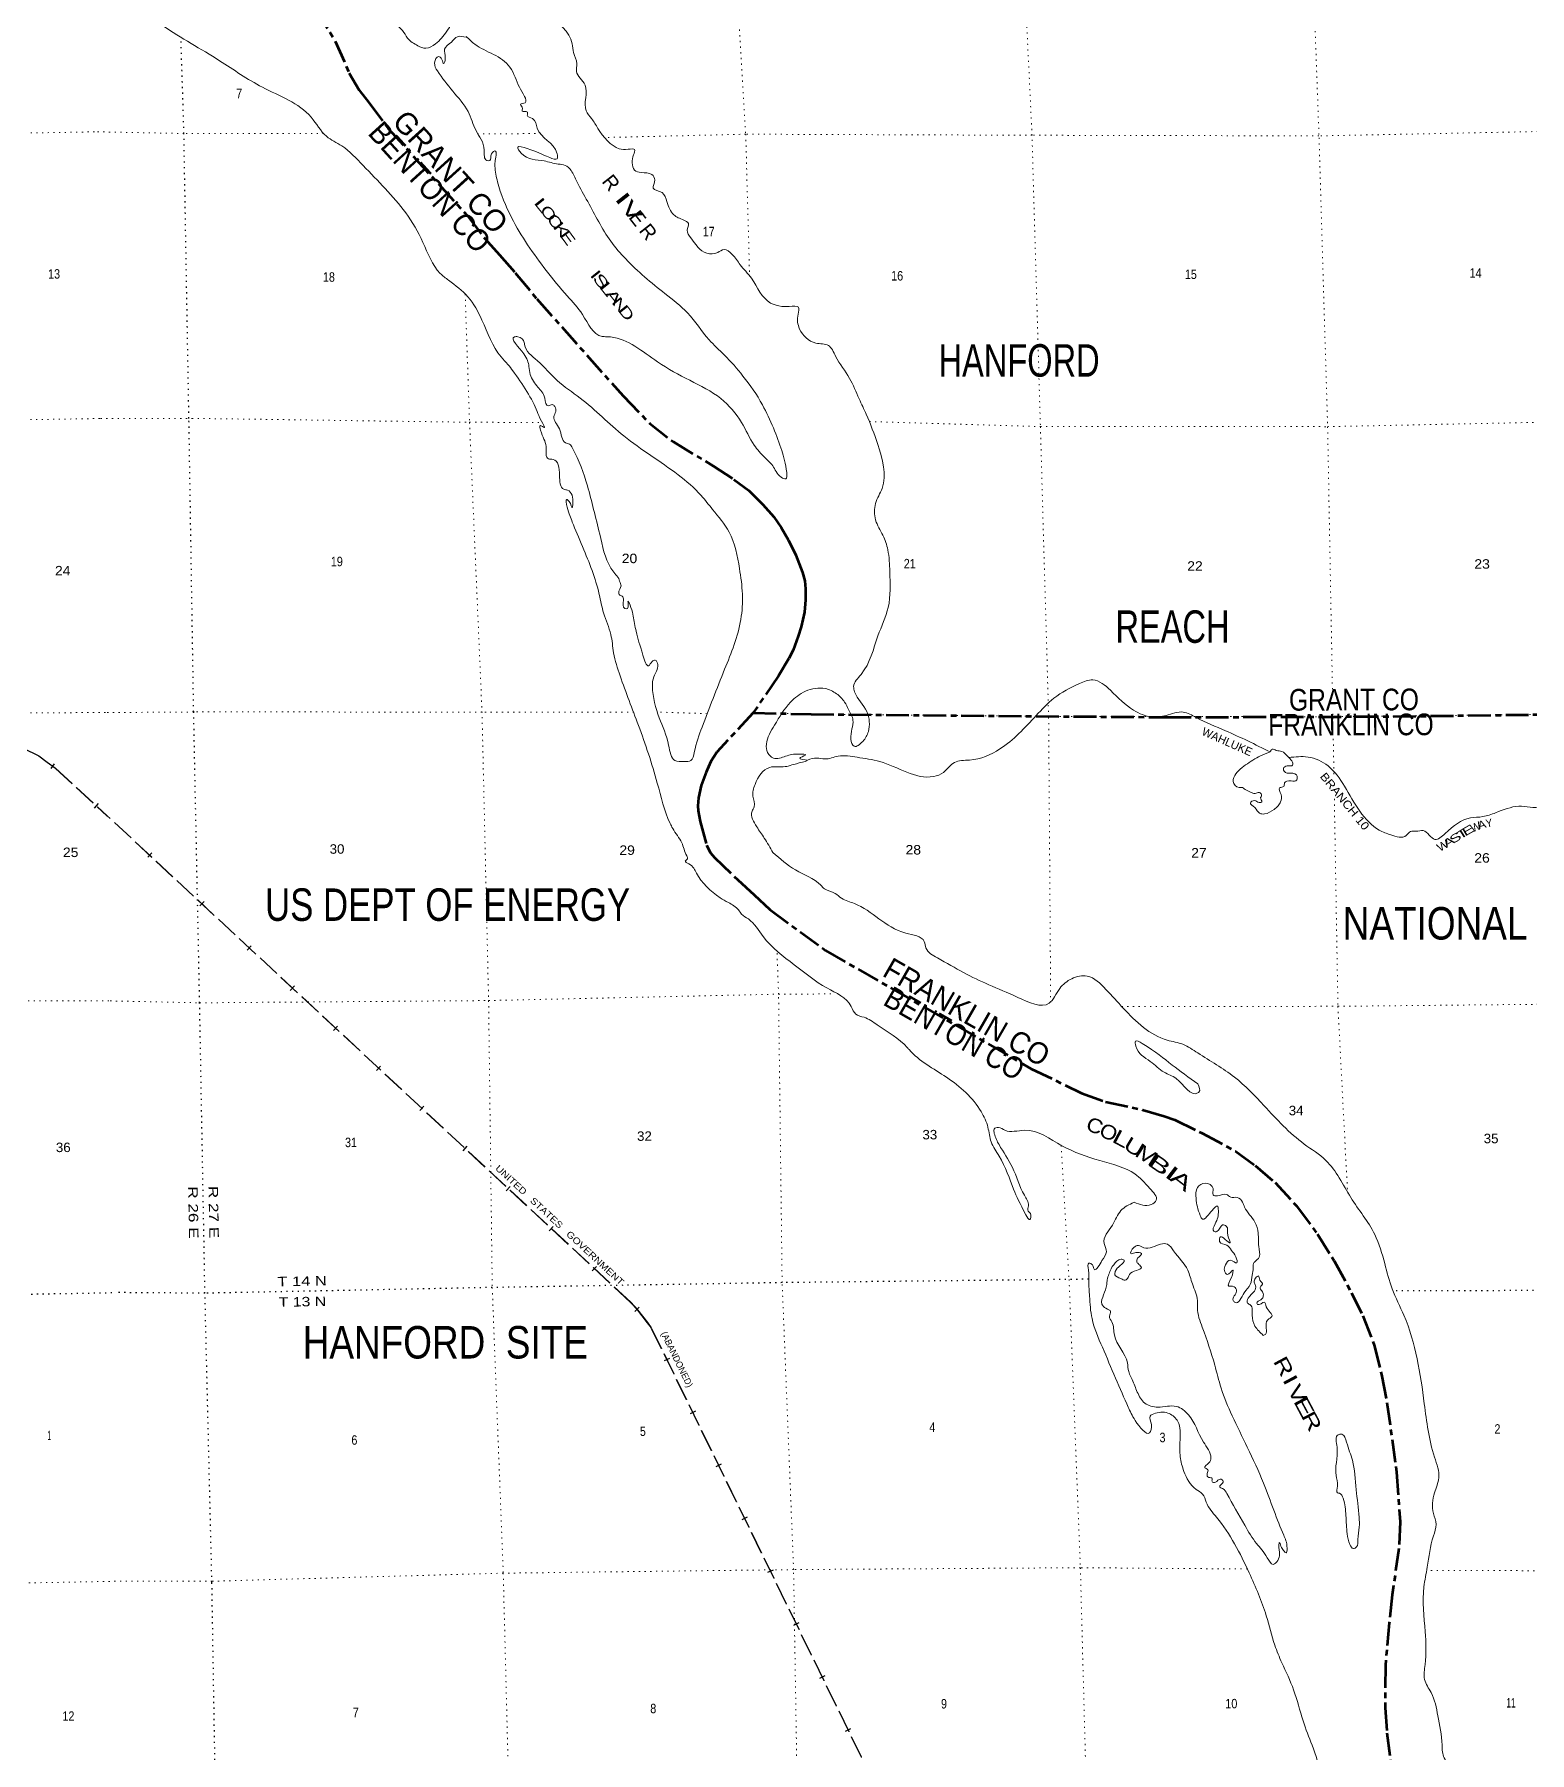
# Model space of a CAD drawing. Header units: feet. Extents: x 250644 to 505285, y -364975 to -177792.
# Drawn here: x 376579 to 404194, y -316711 to -284973 of the extents above; entities that cross this region are included whole.
import ezdxf
from ezdxf.enums import TextEntityAlignment as Align

# ---------------------------------------------------------------- set-up
doc = ezdxf.new("R2010")
doc.units = ezdxf.units.FT
doc.header["$LTSCALE"] = 70
for name, pattern in [('DOT_DASHED', [7.7, 5, -1.2, 0.3, -1.2]), ('DOTTED', [1.5, 0.3, -1.2]), ('LONG_DASH_SHORT_DASH', [9.9, 6, -1.2, 1.5, -1.2]), ('LONG_DASHED', [7.5, 6, -1.5])]:
    doc.linetypes.add(name, pattern=pattern)
for name, color, linetype, lineweight in [('11', 7, 'LONG_DASH_SHORT_DASH', 60), ('34', 7, 'Continuous', 25), ('39', 7, 'Continuous', 13), ('42', 7, 'Continuous', 40), ('44', 7, 'DOT_DASHED', 13), ('6', 7, 'DOTTED', 25), ('63', 7, 'Continuous', 25), ('7', 7, 'DOTTED', 13)]:
    doc.layers.add(name, color=color, linetype=linetype, lineweight=lineweight)
doc.layers.add('12', color=7, linetype='Continuous')
doc.layers.add('41', color=7, linetype='Continuous')

msp = doc.modelspace()

# ---------------------------------------------------------------- linework, layer by layer
at = {"layer": '11'}
for points in [[(381778.1, -284501.61), (382136.56, -285097.82), (382394.5, -285687.88), (382575.03, -286002.04), (382754.74, -286233.7), (383112.25, -286709.47), (384575.89, -288322.03), (384896.9, -288740.07), (385171.66, -289046.44), (385460.88, -289374.65), (385859.44, -289859.58), (387450.85, -291648.61), (387944.23, -292157.89), (388380.32, -292501.43), (389121.52, -292947.78), (389494.03, -293192.45), (389776.52, -293398.84), (390032.2, -293654.24), (390238.36, -293883.39), (390369.42, -294080.03), (390507.39, -294314.11), (390642, -294593.44), (390762.97, -294915.32), (390807.81, -295063.37), (390820.18, -295213.13), (390823.51, -295420.06), (390800.14, -295647.62), (390742.8, -295918.08), (390687.88, -296089.86), (390594.83, -296344.31), (390512.75, -296499.11), (390321.9, -296818.22), (389856.75, -297504.22)], [(389856.75, -297504.22), (389185.49, -298228.25), (389070.87, -298405.34), (388983.56, -298599.82), (388895.99, -298849.52), (388841.75, -299072.76), (388833.22, -299221.91), (388837.7, -299316.13), (388878.06, -299514.23), (388994.56, -299948.17), (389064.14, -300090.08), (389137.39, -300178.62), (389570.82, -300588.1), (389871.02, -300866.29), (390161.2, -301138.21), (391191.29, -301894.68), (394990.77, -304078.48), (395916.75, -304527.4), (396361.48, -304687.9), (397046.94, -304835.84), (397442.32, -304951.37), (397639.62, -305023.16), (398145.28, -305267.47), (398763.95, -305603.57), (399128.29, -305868.06), (399493.49, -306178.77), (399887.1, -306613.54), (400276.25, -307132.81), (400582.65, -307629.52), (400906.84, -308218.34), (401115.55, -308644.52), (401325.39, -309186.78), (401467.54, -309757.37), (401556.86, -310242.06), (401737.91, -311528.82), (401802.66, -312448.19), (401779.65, -312939.01), (401656.98, -313793.45), (401602.34, -314310.98), (401530.54, -315094.12), (401523.17, -315886.11), (401559.82, -316345.66), (401657.77, -317103.33)], [(389856.75, -297504.22), (390922.32, -297531.54), (397520.65, -297585.78), (397520.65, -297585.78), (401672.87, -297572.33), (409389.2, -297467.92)]]:
    msp.add_lwpolyline(points, dxfattribs=at)
at = {"layer": '34', "linetype": 'LONG_DASHED', "lineweight": 13}
for points in [[(376368.65, -298162.05), (376656.59, -298301.25), (376815.26, -298420.27), (376968.02, -298530.26), (377923.87, -299412.71)], [(392086, -317270.14), (387978.69, -308864.47), (387908.92, -308766.93), (387727.07, -308534.04), (387594.59, -308392.95), (377922.89, -299405.73)]]:
    msp.add_lwpolyline(points, dxfattribs=at)
at = {"layer": '39'}
for points in [[(377666.46, -283900.37), (376980.59, -283651.13), (376216, -283425.44), (375660.68, -283381.93), (375470.31, -283430.39), (375399.84, -283421.2), (375391.09, -283363.09), (375208.35, -283377.33), (374757.61, -283338.59), (373974.8, -283267.7), (373723.37, -283419.28), (373403.97, -283601.79), (373170.58, -283749.14), (372967, -283868.03), (372940.99, -283878.38), (373007.27, -283708.95), (373229.37, -283459.35), (373411.41, -283386.89), (373539.26, -283321.12), (373644.68, -283229.51), (373620.02, -283185.64), (373403.6, -283075.82), (372928.58, -282858.69), (372402.1, -282873.05), (371982.97, -283119), (371527.92, -283552.08), (371347.98, -283797.16), (371120.74, -284119.09), (371001.66, -284409.62), (370944.1, -284470.53), (370936.08, -284637.26), (370813.94, -284841.49), (370761.46, -284988.67), (370787.91, -285014.45), (370861.15, -284921.23), (370880.7, -285041.44), (370903.74, -285117.45), (370993.59, -285068.19), (371009.74, -285238.64), (371036.87, -285320.62), (370941.67, -285426.16), (371030.61, -285467.25), (370895.46, -285593.35), (370734.98, -285785.99), (370611.73, -286229.14), (370503.65, -286597.82), (370380.35, -286872.33), (370344.44, -287059.47), (370318.29, -287057.78), (370291.7, -287019.95), (370222.87, -287145.25), (370063.37, -287418.19), (369902.73, -287928.03), (369753.16, -288355.43), (369771.65, -288553.96), (369715.35, -288717.25), (369536, -289010.5), (369467.27, -288979.21), (369412.44, -289098.31), (369072.03, -289371.42), (368771.55, -289621.96), (368441.32, -289904.99), (368040.98, -290208.93), (367390.27, -290586.14), (366720.93, -291084.04), (366423.49, -291418.86), (366288.01, -291683.48), (366086.99, -291848.51), (365951.25, -292091.05), (365916, -292167.76), (365827.2, -292138.72), (365682.24, -292285), (365504.71, -292397.55), (365413.04, -292462.9), (365203.27, -292734.43), (364915.71, -293055.09), (364477.62, -293560.24), (363598.33, -294644.86), (363031.01, -295432.62), (362817.05, -295690.15), (362582.18, -296046.31), (362353.93, -296285.95), (361975.77, -296924.88), (361634.91, -297326.48), (361552.19, -297466), (361399.06, -297766.96), (361085.81, -298124.06), (360760.89, -298513.42), (360348.8, -299172.84), (360130.7, -299420.39), (360055.81, -299543.75)], [(384197.78, -283460.38), (384737.47, -283782.75), (385161.41, -284055.35), (386045.51, -284605.99), (386513.82, -285147.07), (386538.46, -285309.4), (386595.91, -285515.42), (386590.09, -285656.13), (386748.67, -285908.77), (386770.19, -286384.54), (386870.83, -286527.6), (386986.11, -286708.6), (387381.55, -287084.09), (387546.38, -287095.57), (387664.94, -287101.75), (387646.38, -287198.46), (387620.58, -287345.51), (387664.85, -287479.41), (387786.02, -287523.72), (387983.41, -287562.81), (388039.19, -287662.38), (388009.44, -287813.51), (388171.36, -287895.35), (388262.33, -288062.67), (388388.63, -288305.77), (388572.89, -288403.33), (388658.21, -288466.28), (388636.04, -288589.17), (388700.51, -288730.79), (388996.1, -289013.42), (389198.72, -289002.21), (389316.34, -288948.14), (389466.31, -289036.19), (389615.88, -289226.7), (389822.64, -289478.59), (390177.18, -289935.07), (390382.95, -289996.13), (390521.55, -289999.99), (390692.44, -290013.38), (390682.41, -290142.1), (390712.8, -290414.83), (391010.05, -290675.35), (391243.63, -290717.89), (391375.26, -290916.72), (391634.7, -291326.48), (391811.32, -291705.4), (391942.3, -291990.61), (392153.82, -292545.76), (392234.84, -293358.09), (392114.7, -293635.18), (392115.51, -293942.53), (392250.47, -294225.67), (392341.02, -294493.44), (392377.5, -294898.66), (392347.67, -295556.03), (392159.14, -296081.29), (391847.07, -296795.3), (391710.02, -297018.43), (391727.63, -297116.58), (391954.25, -297482.67), (391982.1, -297849.85), (391876.57, -298034.31), (391719.34, -298123.16), (391659.01, -297989.51), (391697.66, -297637.35), (391616.28, -297441.76), (391543.87, -297306.29), (391392.86, -297151.96), (391184.55, -297056.79), (390819.89, -297106.7), (390543.95, -297307.89), (390249.39, -297730.35), (390098.33, -298084.27), (390120.84, -298238.6), (390228.84, -298339.36), (390453.2, -298305.71), (390711.59, -298265.5), (390824.26, -298279.81), (390728.66, -298329.52), (390716.74, -298337.74), (390847.92, -298379.88), (390704.14, -298430.35), (390410.09, -298501.24), (390163.27, -298511.14), (389889.12, -298826.81), (389850.4, -299046.38), (389873.5, -299238.87), (389834.68, -299323.85), (389919.46, -299607.78), (390059.3, -299818.53), (390220.11, -300085.2)], [(377666.46, -283900.37), (378266.39, -284324.07), (378946.7, -284811.61), (380001.01, -285460.03), (380789.75, -285947.88), (381692.02, -286504.26), (381974.62, -286855.4), (382254.49, -287031.82), (382651.74, -287395.23), (383436.5, -288268.84), (383756.33, -288816.27), (384074.53, -289387.83), (384229.11, -289513.98), (384587.34, -289821.75), (384845.05, -290249.62), (385199.1, -290931.1), (385323.77, -291069.77), (385413.92, -291184.87), (385865.5, -291939.16), (385942.55, -292114.73), (385996.64, -292234.42), (385925.81, -292199.37), (385927.17, -292285.73), (386028.29, -292587.48), (386074.01, -292813.77), (386158.51, -292824.5), (386277.47, -293111.91), (386359.93, -293375.79), (386424.45, -293392.86), (386524.78, -293644.4), (386513.81, -293712.88), (386457.84, -293601.26), (386411.07, -293563.82), (386421.31, -293704.28), (386513.99, -293980.05), (386703.85, -294435.1), (387010.85, -295316.2), (387092.55, -295660.45), (387225.27, -296056.12), (387276.8, -296396.82), (387395.9, -296820.84), (387735.55, -297735.58), (388083.62, -298802.86), (388320.21, -299548.46), (388367.84, -299640.12), (388534.63, -299904.69), (388628.82, -300148.29), (388641.65, -300198.31), (388600.12, -300239.14), (388667.25, -300294.34), (388808.48, -300464.89), (389243.31, -300920.12), (389397.3, -301008.1), (389584.19, -301145.8), (389639.59, -301221.27), (389765.5, -301311.7), (390039.7, -301638.87), (390614.09, -302158.2), (391217.17, -302586.69), (391666.3, -302929.19), (391750.85, -303070.5), (391902.35, -303128.39), (392145.51, -303269.22), (392700.26, -303688.42), (392732.98, -303726.08), (393423.68, -304235.55), (394066.14, -304870.33), (394189.15, -305159.69), (394249.62, -305429.94), (394396.31, -305692.81), (394664.92, -306303.32), (394889.16, -306773.9), (394964.89, -306865.12), (394973.19, -306754.5), (394930.28, -306706.96), (394936.76, -306608.43), (394863.44, -306414.72), (394642.52, -305899.89), (394394.97, -305479.9), (394307.38, -305272.35), (394306.12, -305192.01), (394381.99, -305164.71), (394503.26, -305215.04), (394862.65, -305213.43), (395555.87, -305499.88), (396256.93, -305774.16), (396901.33, -306021.2), (397180.61, -306288.02), (397298.5, -306507.15), (397205.38, -306586.95), (396889.46, -306543.69)], [(383663.14, -285183.69), (383470.13, -285040.07), (383379.63, -284902.88), (383326.62, -284851.48), (383228.81, -284760.6), (383068.46, -284650.61), (383062.74, -284542.23), (383263, -284380.39), (383529.12, -284193.41), (383637.81, -284209.79), (383625.11, -284296.37), (383660.25, -284360.1), (383844.76, -284473.73), (384118.28, -284630.15), (384265.12, -284774.5), (384199.04, -284914.15), (383987.87, -285148.47), (383808.44, -285229.63), (383663.14, -285183.69)], [(384556, -285013.01), (384714.85, -285155.16), (385057.13, -285342.65), (385362, -285576.93), (385536.46, -285945.84), (385633.55, -286119.09), (385643.41, -286235.45), (385559.54, -286264.89), (385594.93, -286344.69), (385587.59, -286389), (385684.3, -286409.58), (385683.2, -286467.86), (385778.53, -286528.64), (385865.68, -286708.07), (386232.52, -287180.43), (386231.9, -287268.83), (386099.06, -287248.82), (385682.79, -287080.57), (385507.73, -287057.19), (385569.66, -287164.7), (385993.61, -287310.73), (386255.56, -287368.91), (386382.44, -287393.03), (386490.31, -287485.76), (386599.99, -287692.96), (386798.53, -288061.49), (387223.67, -288794.1), (387499.88, -289121.23), (388224.74, -289760.75), (388641.98, -290117.82), (389039.27, -290611.8), (389322.85, -290896.64), (389666.24, -291282.99), (390026.03, -291817.74), (390382.58, -292657.88), (390473.36, -293068.28), (390459.09, -293183.01), (390372.27, -293152.23), (390214.32, -292939.75), (390067.33, -292785.36), (389875.06, -292561.37), (389639.56, -292141.19), (389259.18, -291701.18), (388681.6, -291362.7), (388087.94, -291022.45), (387221.31, -290561.94), (387144.94, -290557.11), (387066.55, -290552.31), (386702.8, -290148.2), (386420.28, -289803.08), (386033.43, -289335.05), (385391.6, -288356.74), (385132.24, -287695.87), (385085.57, -287409.33), (385089.89, -287300.79), (385109.92, -287169.89), (385097.25, -287129.92), (385023.7, -287177.27), (384989.52, -287302.36), (384937.29, -287301.17), (384888.09, -287109.09), (384735.88, -286749.87), (384587.8, -286398.63), (384306.82, -286023.36), (384023.8, -285646.11), (383971.25, -285496.27), (384043.73, -285380.63), (384104.8, -285433.91), (384138.15, -285511.73), (384168.69, -285410.81), (384156.1, -285248.29), (384280.49, -285113.76), (384393.4, -285015.56), (384552.2, -285027.14)], [(387373.7, -295023.25), (387228.14, -294832.68), (387019.47, -294203.15), (386907.89, -293746.88), (386792.62, -293310.75), (386518.64, -292613.95), (386459.25, -292540.55), (386388.58, -292515.55), (386278.12, -292258.13), (386172.18, -292032.79), (386206.86, -291939.84), (386191.36, -291847.67), (386142.58, -291810.27), (386066.68, -291835.57), (386004.15, -291689.9), (385878.48, -291486.96), (385738.29, -291254.12), (385713.9, -291107.86), (385615.86, -290874.35), (385446.27, -290559.61), (385508.47, -290556.63), (385626.6, -290663.25), (385631.22, -290701.35), (385868.84, -291000.97), (386236.01, -291366.86), (386658.76, -291691.7), (387466.88, -292390.18), (388468.06, -293107.73), (388893.73, -293490.78), (389102.55, -293746.65), (389410.32, -294165.7), (389601.62, -294839.69), (389655.24, -295312.95), (389626.42, -295779.45), (389327.64, -296700.18), (388910.69, -297767.39), (388765.44, -298235.72), (388701.56, -298387.39), (388581.33, -298403.33), (388410.42, -298387.93), (388293.52, -298104.5), (388120.9, -297596.95), (387993.32, -297016.38), (388018.62, -296837.2), (388091.4, -296613.07), (388041.93, -296531.48), (387990.11, -296556.4), (387923.06, -296633.79), (387817.56, -296436.56), (387692.21, -295998.59), (387637.58, -295716.19), (387596.91, -295556.12), (387540.91, -295442.49), (387530.95, -295575.23), (387482.8, -295578), (387458.29, -295423.7), (387437.05, -295349.7), (387402.77, -295340.19), (387371.87, -295290.46), (387413.98, -295159.22), (387388.57, -295075.25), (387373.7, -295023.25)], [(390854.54, -298377.28), (391029.99, -298338.86), (391176.85, -298356.65), (391427.02, -298304.52), (391772.71, -298325.22), (392193.59, -298403), (393187.86, -298680.71), (393369.4, -298605.55), (393571.32, -298421.59), (393849.72, -298377.05), (394410.72, -298171.39), (395079.74, -297556.25), (395410, -297233.67), (395879.62, -296963.15), (396129.54, -296894.95), (396451.84, -297088.78), (396879.27, -297455.74), (397218.57, -297581), (397481.13, -297550.77), (397797.04, -297489.77), (398035.94, -297590.29), (398575.9, -297834.95), (399401.27, -298225.8)], [(399401.27, -298225.8), (399225.72, -298298.86), (398947.27, -298467.95), (398732.02, -298698.33), (398719.14, -298772.86), (398827.27, -298881.65), (398871.43, -298880.96), (398942.32, -298920.02), (399037.43, -298966.75), (399124.19, -298993.51), (399202.19, -298974.21), (399243.32, -299035.84), (399225.79, -299070.27), (399247.09, -299148.28), (399201.08, -299159.04), (399112.22, -299126.28), (399036.56, -299167.65), (399116.18, -299250.77), (399208.25, -299359.82), (399298.8, -299372.46), (399474.16, -299287.35), (399549.44, -299221.89), (399594.47, -299148.86), (399604.37, -299012.11), (399580.3, -298885.92), (399652.26, -298864.71), (399667.28, -298798.18), (399787.19, -298762.15), (399895.33, -298744.39), (399887.86, -298652.1), (399736.77, -298620.31), (399670.14, -298597.25), (399647.02, -298531.32), (399714.55, -298484.06), (399816.77, -298472.41), (399801.46, -298392.3), (399736.05, -298318.99), (399615.97, -298216.41), (399515.29, -298197.9), (399438.66, -298177), (399401.27, -298225.8)], [(399748.22, -298331.26), (400101.53, -298321.3), (400473.58, -298486.23), (400774.63, -298861.19), (401417.83, -299670.73), (401632.07, -299759.78), (401915.34, -299769.41), (401996.48, -299693.81), (402096.85, -299692.23), (402227.18, -299680.15), (402444.59, -299843.48), (402633.62, -299734.05), (403100.96, -299445.49), (403329.49, -299421.82), (403565.29, -299349.82), (403995.13, -299230.59), (404411.14, -299254.21), (404880.31, -299210.7), (405177.33, -299328.59), (405294.75, -299262.46), (405507.01, -299224.99), (405580.34, -299163.57), (405730.88, -299032.65), (405894.98, -298869.37), (405937.56, -298768.26), (406146.23, -298630.39), (406470.94, -298721.73), (406548.7, -298814.93), (406636.54, -298909.98), (406877.43, -298906.21), (407130.81, -298930.36), (407354.52, -298983.11), (407540.59, -299068.58), (407620.1, -299017.12), (407711.51, -298828.86), (407790.8, -298763.33), (407937.04, -298869.52), (408123.77, -298997.17), (408184.97, -299058.49), (408238.21, -299123.95), (408369.73, -299188.18), (408486.15, -299057.79), (408682.22, -299012.53), (408859.65, -298931.4), (409071.19, -298976.3), (409246.09, -298989.63), (409342.85, -299014.23), (409417, -299005.04)], [(390220.11, -300085.2), (390634.77, -300406.15), (391103.06, -300690.1), (391174.39, -300757.28), (391366.42, -300838.65), (391486.31, -300929.17), (391722.79, -301027.92), (392673.04, -301571.5), (393012.85, -301728.9), (393044.82, -301846.92), (393256.52, -302030.43), (393738.68, -302302.11), (394739.8, -302760.52), (395319.77, -302867.95), (395516.32, -302597.69), (395738.34, -302415.42), (396022.71, -302366.77), (396369.92, -302612.44), (396690.67, -302962.98), (397501.06, -303550.94), (397789.39, -303626.78), (398064.99, -303787.19), (398742.63, -304232.59), (399291.08, -304762.37), (400031.07, -305469.95), (400431.36, -305771.04), (400891.9, -306456.88), (401332.31, -307139.02), (401519.49, -307678.49), (401655.31, -308144.42), (401871.81, -308633.2), (402248.85, -310266.53), (402437.07, -311255.96), (402517.34, -311636.39), (402435.31, -311910.88), (402419.18, -312290.81), (402468.57, -312494.94), (402417.71, -312708.68), (402304.25, -313282.98), (402241.74, -313649.57), (402264.74, -314474.86), (402264.29, -315085.56), (402254.49, -315356.91), (402374.8, -315602.12), (402499.96, -316028.04), (402576.76, -316571.24), (402616.65, -316809.67), (402678.48, -316911.16), (402684.31, -317085.23)], [(398065.94, -304359.7), (397592.6, -304009.54), (397038.17, -303610.42), (396917.06, -303570.13), (396918.45, -303658.5), (397187.97, -303943.56), (397442.08, -304142.47), (397668.84, -304261.46), (398066.52, -304524.42), (398086.38, -304510.04), (398065.94, -304359.7)], [(399115.51, -307648.67), (399198.41, -307556.15), (399191.34, -307361.4), (399181.44, -307114.46), (399122.07, -306914.5), (398928.9, -306632.27), (398893.38, -306544.44), (398795.61, -306455.57), (398673.06, -306451.46), (398591.91, -306398.49), (398427.71, -306427.18), (398351.11, -306408.29), (398347.28, -306291.84), (398201.16, -306193.69), (398059.84, -306272.24), (398032.88, -306473.54), (398112.17, -306791.71), (398153.32, -306855.35), (398260.56, -306779.34), (398355.15, -306665.37), (398426.63, -306614.02), (398445.99, -306696.08), (398385.66, -306946.13), (398361.68, -307081.1), (398417.98, -307086.24), (398524.49, -306964.04), (398591.08, -306985.1), (398619.89, -307157.41), (398662.22, -307295.36), (398572.88, -307232.47), (398485.77, -307183.62), (398469.09, -307272.27), (398600.62, -307336.5), (398686.47, -307433.59), (398770.7, -307554.81), (398784.48, -307665.08), (398667.23, -307614.69), (398576.25, -307702.49), (398557.81, -307807.24), (398613.12, -307876.69), (398710.28, -307798.83), (398686.3, -307933.8), (398636.6, -308093.28), (398735.15, -308103.79), (398780.61, -308185.44), (398719.05, -308357.16), (398755.81, -308396.76), (398921.66, -308217.38), (399035.7, -308062.92), (399071.13, -307889.6), (399089.15, -307758.74), (399107.58, -307653.99), (399115.51, -307648.67)], [(396889.46, -306543.69), (396646.92, -306698.15), (396488.48, -306965.8), (396335.22, -307307.7), (396377.74, -307457.7), (396295.95, -307619.69), (396221.59, -307743.4), (396160.08, -307790.57), (396120.52, -307700.79), (396055.78, -307669.66), (396045.69, -307794.37), (396053.14, -308013.22), (396065.31, -308276.19), (396112.01, -308693.3), (396303.05, -309222.66), (396780.22, -310328.09), (396910.6, -310575.15), (397175.23, -310804.03), (397208.93, -310648.82), (397184.42, -310494.52), (397281.97, -310440.76), (397539.11, -310448.79), (397695.98, -310592.98), (397737.57, -310939.86), (397742.37, -311245.13), (397808.85, -311515.29), (398034.94, -311847.23), (398154.8, -311935.75), (398221.4, -312085.37), (398412.47, -312361.61), (399014.95, -313390.76), (399330.56, -314181.32), (399487.69, -314725.27), (399619.33, -315052.67), (399835.99, -315551.49), (400009.62, -316123.3), (400175.33, -316574.71), (400366.68, -317124.15)], [(396391.93, -307977.78), (396464.99, -307771.73), (396573.26, -307633.43), (396648.97, -307596.08), (396703.49, -307615.32), (396630.76, -307714.89), (396542.06, -307820.74), (396533, -307883.16), (396644.55, -307953.73), (396725.38, -307986.61), (396780.77, -307933.52), (396804.04, -307880.92), (396933.32, -307802.56), (397024.88, -307750.9), (396979.8, -307693.35), (396940.96, -307649.77), (396953.91, -307579.25), (397028.81, -307489.69), (396980.38, -307474.38), (396902.15, -307479.62), (396828.06, -307492.83), (396884.55, -307381.46), (396970.3, -307343.96), (397067.35, -307386.63), (397225.78, -307374.11), (397508.04, -307319.46), (397618.39, -307442.28), (397879.01, -307799.8), (397965.29, -308051.56), (398060.48, -308359.44), (398058.58, -308494.06), (398148.57, -308854.25), (398378.39, -309551.74), (398495.48, -309975.79), (398700.29, -310486.85), (398980.53, -311071.06), (399280.1, -311735.32), (399652.53, -312691.73), (399714.6, -312935.84), (399695.85, -313020.5), (399650.99, -312977.01), (399601.55, -312897.43), (399570.37, -312829.62), (399562.97, -312869.91), (399573.74, -313044.51), (399541.44, -313161.53), (399460.24, -313233.12), (399349.89, -313110.3), (399148.96, -312846.26), (398932.85, -312510.15), (398604.4, -311924.69), (398524.66, -311833.53), (398469.89, -311798.23), (398485.51, -311769.86), (398532.55, -311696.8), (398481.73, -311657.42), (398390.27, -311715.1), (398329.86, -311704), (398333.03, -311649.71), (398332.96, -311645.69), (398268.44, -311628.62), (398239.2, -311556.76), (398252.12, -311484.24), (398193.3, -311446.99), (398272.24, -311359.37), (398308.93, -311266.39), (398169.8, -310973.27), (397892.86, -310471.37), (397669.55, -310316.17), (397328.41, -310329.55), (397088.3, -310254.97), (396948.54, -310050.24), (396852.57, -309820.73), (396806.83, -309721), (396790.02, -309673.05), (396765.38, -309510.72), (396524.41, -308998.21), (396478.44, -308755.86), (396434.58, -308648.07), (396455.37, -308565.38), (396368.04, -308502.46), (396294.54, -308425.27), (396325.99, -308254.02), (396383.28, -308066.3), (396391.93, -307977.78)], [(399273.34, -309003.36), (399122.05, -308830.96), (399068.74, -308632.92), (399069.05, -308524.44), (399039.65, -308442.53), (398984.88, -308407.23), (398997.48, -308314.63), (399109.95, -308188.31), (399132.4, -308083.5), (399107.33, -308021.62), (399132.26, -307946.9), (399183.83, -307905.92), (399213.16, -307983.8), (399260.53, -308059.4), (399230.95, -308094.01), (399223.81, -308150.37), (399268.98, -308213.95), (399270.24, -308294.28), (399230.88, -308345.12), (399155.58, -308408.58), (399170.01, -308432.46), (399293.81, -308388.33), (399331.33, -308476.13), (399432.53, -308655.35), (399359.17, -308714.75), (399329.51, -308871.91), (399315.22, -308984.63), (399273.34, -309003.36)], [(400988.72, -311855.2), (400919.92, -311309.86), (400814.32, -310978.05), (400725.66, -310830.78), (400659.51, -310837.84), (400637.04, -311069.21), (400619.14, -311591.8), (400646.29, -311786.23), (400648.25, -311910.75), (400682.53, -311920.26), (400750.23, -312011.61), (400801.45, -312332.22), (400824.78, -312667.34), (400876.11, -312867.42), (400939.48, -312938.75), (400997.28, -312911.73), (401023.21, -312772.71), (401047.72, -312543.31), (401044.91, -312364.57), (400988.72, -311855.2)]]:
    msp.add_spline(points, degree=3, dxfattribs=at)
at = {"layer": '6'}
for points in [[(379923.46, -317474.04), (379858.13, -313570.32), (379730.01, -308224.72), (379631.72, -302860.58), (379521.26, -297488.6), (379434.1, -292066.02), (379341.43, -286804.25), (379286.42, -285024.31)], [(396051.34, -307966.68), (390389.04, -308029.62), (385035.31, -308119.52), (379730.01, -308224.72), (378069.14, -308212.58)], [(409578.78, -308068.19), (406157.52, -308172.33), (401668.5, -308181.99)], [(351192.77, -308650.95), (353028.63, -308644.21), (358323.93, -308530.34), (363732.29, -308457.28), (369090.16, -308364.74), (374421.97, -308278.54), (378069.14, -308212.58)]]:
    msp.add_lwpolyline(points, dxfattribs=at)
at = {"layer": '63'}
for p, q in [((376888.53, -298535.25), (376953.16, -298445.49)), ((377687.81, -299263.5), (377762.84, -299182.23)), ((378750.09, -300088.38), (378674.8, -300169.41)), ((379712.82, -300990.19), (379637.53, -301071.21)), ((380583.43, -301809.04), (380508.13, -301890.07)), ((381380.33, -302549.54), (381305.03, -302630.57)), ((382177.23, -303290.04), (382101.93, -303371.07)), ((382974.13, -304030.55), (382898.83, -304111.58)), ((383771.03, -304771.05), (383695.74, -304852.08)), ((384567.93, -305511.55), (384492.64, -305592.58)), ((385364.83, -306252.06), (385289.54, -306333.08)), ((386161.73, -306992.56), (386086.44, -307073.59)), ((386958.63, -307733.06), (386883.34, -307814.09)), ((387749.67, -308484.34), (387669.04, -308560.05)), ((388310.17, -309427.81), (388210.79, -309476.37)), ((388787.76, -310405.21), (388688.38, -310453.77)), ((389265.35, -311382.6), (389165.97, -311431.17)), ((389742.94, -312360), (389643.56, -312408.56)), ((390220.53, -313337.4), (390121.15, -313385.96)), ((390698.12, -314314.79), (390598.74, -314363.35)), ((391175.71, -315292.19), (391076.33, -315340.75)), ((391653.3, -316269.58), (391553.92, -316318.15))]:
    msp.add_line(p, q, dxfattribs=at)
at = {"layer": '63', "linetype": 'LONG_DASHED'}
for points in [[(376370.36, -298158.33), (376658.73, -298297.73), (376817.69, -298416.97), (376970.62, -298527.08), (377926.65, -299409.7)], [(392086, -317267.54), (387975.16, -308866.58), (387905.64, -308769.39), (387723.95, -308536.71), (387591.7, -308395.86), (377926.09, -299409.31)]]:
    msp.add_lwpolyline(points, dxfattribs=at)
at = {"layer": '7'}
for p, q in [((384761.22, -286809.69), (385932.7, -286805.29)), ((389003.61, -297519.89), (388088.08, -297489.67)), ((391656.97, -297536.16), (390386.43, -297517.04)), ((400568.27, -297985.88), (400579.81, -298652.82))]:
    msp.add_line(p, q, dxfattribs=at)
for points in [[(389218.76, -271555), (389184.01, -276173.83), (389406.67, -281529.99), (389716.58, -286816.49), (389788.17, -289436.6)], [(394588.3, -271462.96), (394527.74, -276086.1), (394746.88, -281474.46), (395003.41, -286814.03), (395158.54, -292217.45), (395311.19, -297590.79), (395348.97, -302850.19)], [(399889.19, -271370.87), (399913.52, -275991.69), (400107.68, -281450.75), (400305.43, -286883.64), (400463.51, -292218.72), (400552.74, -297114.26)], [(370368.19, -286922.34), (373992.17, -286840.95), (377715.19, -286771.83)], [(381920.66, -286800.6), (379342.91, -286804.19), (377715.19, -286771.83)], [(409195.89, -286658.08), (405606.15, -286742.35), (400302.86, -286847.52), (395005.77, -286836.09), (389716.58, -286816.49), (387100.99, -286878.17)], [(384535.05, -289770.09), (384615.67, -292137.53), (384846.14, -297479.51), (384968.14, -302819.17), (385035.31, -308119.52), (385238.64, -313395.63), (385339.45, -317383.59)], [(365725.17, -292248.35), (368776.94, -292211.65), (374090.67, -292125.67), (377802.63, -292068.67)], [(377802.63, -292068.67), (379490.31, -292065.14), (384615.67, -292137.53), (385963.04, -292140.53)], [(392000.1, -292124.9), (395158.54, -292217.45), (400463.51, -292218.72), (405734.62, -292110.04), (409292.6, -292066.19)], [(377892.3, -297500), (374188.36, -297508.78), (368824.8, -297629.49), (363533.65, -297753.34), (361373.1, -297800.09)], [(387650.37, -297494.48), (384846.3, -297489.55), (379521.26, -297488.6), (377892.3, -297500)], [(409389.2, -297467.92), (405889.88, -297517.2), (400575.52, -297576.92), (395310.98, -297569.18), (391975.61, -297537.32)], [(400560.18, -297522.46), (400561.62, -297601.27), (400562.02, -297624.36)], [(400587.43, -299093.56), (400653.72, -302925.01), (400832.55, -306385.49)], [(390665.03, -317293.41), (390600.78, -313329.71), (390389.04, -308029.62), (390323.44, -302701.13), (390292.66, -301884.73)], [(377980.2, -302825.04), (379631.72, -302860.58), (384968.14, -302819.17), (390323.44, -302701.13), (391365.17, -302695.97)], [(396658.32, -302931.53), (400653.72, -302925.01), (405927.72, -302872.52), (409483.85, -302760.05)], [(356888.19, -303244.46), (358164.82, -303220.25), (363513.94, -303069.6), (368900.09, -302988.77), (374259.09, -302823.95), (377980.2, -302825.04)], [(395539.59, -305493.41), (395689.04, -307970.71), (395897.14, -313294.96), (396000.22, -317201.82)], [(346646.17, -314016.19), (347845.79, -314032.6), (353189.88, -313964.32), (358538.31, -313922.08), (363918.75, -313867.42), (369167.68, -313742.07), (374484.91, -313613.88), (378157.14, -313543.26)], [(398978.28, -313318.81), (395897.14, -313294.96), (390600.78, -313329.71), (385238.64, -313395.63), (379861.73, -313544.15), (378157.14, -313543.26)], [(409672.59, -313314.09), (406383.46, -313353.67), (402291.56, -313346.35)]]:
    msp.add_lwpolyline(points, dxfattribs=at)

# ---------------------------------------------------------------- texts
at = {"layer": '12'}
for s, rotation, width, p in [('BENTON CO', 312.228, 0.95, (382720.57, -286808.96)), ('GRANT CO', 0.186, 0.85, (399750.03, -297464.14)), ('FRANKLIN CO', 0.186, 0.85, (399366.02, -297926.88)), ('FRANKLIN CO', 330.111, 0.95, (392218.79, -302354.38)), ('BENTON CO', 330.111, 0.9, (392231.28, -302886.09))]:
    msp.add_text(s, height=400, rotation=rotation, dxfattribs=dict(at, width=width)).set_placement(p)
msp.add_text('GRANT CO', height=400, rotation=312.228, dxfattribs=at).set_placement((383167.99, -286601.11))
at = {"layer": '41'}
for s, height, rotation, p in [('R', 266.2, 308.146, (387125.24, -287795.04)), ('E', 266.2, 308.146, (387615.84, -288450.05)), ('R', 266.2, 308.146, (387812.1, -288703.17)), ('W', 150, 22.928, (403226.21, -299679.61))]:
    msp.add_text(s, height=height, rotation=rotation, dxfattribs=at).set_placement(p, align=Align.CENTER)
for s, height, rotation, width, p in [('I', 266.2, 308.146, 2.05, (387342.86, -288086.26)), ('V', 266.2, 308.146, 1.65, (387516.89, -288319.74)), ('E', 150, 29.825, 1.6, (403093.33, -299737.62)), ('A', 150, 17.368, 1.15, (403331.68, -299641.99)), ('Y', 150, 10.969, 0.9, (403459.07, -299614.5)), ('W', 150, 29.38, 1.15, (402628.05, -300021.58)), ('A', 150, 32.423, 1.5, (402739.96, -299951.82)), ('S', 150, 32.423, 1.6, (402861.71, -299877.2)), ('T', 150, 32.423, 1.75, (402991.75, -299798.79)), ('C', 266.2, 338.821, 1.15, (396115.67, -305255.51)), ('O', 266.2, 334.712, 1.15, (396363.81, -305370.71)), ('L', 266.2, 332.005, 1.5, (396591.48, -305487.45)), ('U', 266.2, 329.212, 1.4, (396823.35, -305637.6)), ('M', 266.2, 327.212, 1.35, (397050.96, -305785.42)), ('B', 266.2, 325.212, 1.7, (397285.88, -305958.72)), ('I', 266.2, 322.486, 2, (397507.43, -306111.9)), ('A', 266.2, 322.486, 1.65, (397683.59, -306244.16)), ('R', 266.2, 298.146, 1.4, (399535.15, -309638.84)), ('I', 266.2, 298.146, 1.65, (399658.48, -309887.86)), ('V', 266.2, 298.146, 1.4, (399789.32, -310148.04)), ('E', 266.2, 298.146, 1.6, (399912.17, -310383.3)), ('R', 266.2, 298.146, 1.4, (400053.88, -310652.43))]:
    msp.add_text(s, height=height, rotation=rotation, dxfattribs=dict(at, width=width)).set_placement(p, align=Align.CENTER)
msp.add_text('WAHLUKE', height=150, rotation=335.942, dxfattribs=at).set_placement((398124.79, -297904.03))
at = {"layer": '41', "width": 1.15}
msp.add_text('BRANCH 10', height=150, rotation=309.19, dxfattribs=at).set_placement((400312.92, -298684.64))
at = {"layer": '42'}
for s, rotation, width, p in [('L', 308.887, 1.85, (385878.04, -288191.79)), ('O', 308.887, 1.4, (385996.19, -288338.27)), ('C', 308.387, 1.45, (386114.7, -288488.79)), ('K', 308.387, 1.55, (386233.24, -288641.88)), ('E', 306.417, 1.5, (386350.67, -288788.55)), ('I', 308.654, 1.65, (386866.45, -289469.26)), ('S', 308.654, 1.6, (386965.82, -289593.47)), ('L', 308.654, 1.8, (387080.9, -289737.35)), ('A', 308.654, 1.65, (387198.43, -289884.33)), ('N', 308.654, 1.45, (387318.45, -290034.37)), ('D', 308.654, 1.45, (387436.48, -290181.95))]:
    msp.add_text(s, height=200, rotation=rotation, dxfattribs=dict(at, width=width)).set_placement(p, align=Align.CENTER)
at = {"layer": '44'}
for s, width, p in [('HANFORD', 0.75, (394765.24, -291295.2)), ('REACH', 0.75, (397598.4, -296211.42)), ('US DEPT OF ENERGY', 0.8, (384210.28, -301346.98)), ('NATIONAL', 0.85, (402447.68, -301691.88)), ('HANFORD  SITE', 0.85, (384168.54, -309430.61))]:
    msp.add_text(s, height=600, dxfattribs=dict(at, width=width)).set_placement(p, align=Align.CENTER)
at = {"layer": '6'}
for s, rotation, width, p in [('R 27 E', 271.05, 1.35, (379794.44, -306244.84)), ('R 26 E', 271.05, 1.35, (379418.81, -306251.55)), ('T 14 N', 1.136, 1.3, (381068.55, -308098.16)), ('T 13 N', 1.136, 1.25, (381092.71, -308477.32))]:
    msp.add_text(s, height=175, rotation=rotation, dxfattribs=dict(at, width=width)).set_placement(p)
at = {"layer": '63', "width": 1.2}
msp.add_text('UNITED   STATES   GOVERNMENT', height=120, rotation=317.085, dxfattribs=at).set_placement((385081.29, -305931.3))
at = {"layer": '63'}
msp.add_text('(ABANDONED)', height=120, rotation=296.074, dxfattribs=at).set_placement((388146.53, -308969.37))
at = {"layer": '7'}
for s, width, p in [('7', 0.85, (380306.85, -286151.73)), ('17', 0.85, (388922.56, -288702.3)), ('13', 0.85, (376832.5, -289484.88)), ('18', 0.85, (381908.39, -289542.01)), ('16', 0.85, (392402.78, -289519.35)), ('15', 0.85, (397826.45, -289491.81)), ('14', 0.85, (403084.83, -289467.7)), ('24', 1.1, (376959.52, -294966)), ('19', 0.85, (382054.38, -294796.83)), ('20', 1.1, (387427.47, -294739.15)), ('21', 0.85, (392635.55, -294836.36)), ('22', 1.1, (397870.52, -294879.57)), ('23', 1.1, (403173.24, -294842.04)), ('25', 1.1, (377106.75, -300168.19)), ('30', 1.05, (382032.13, -300106.99)), ('29', 1.1, (387383.11, -300128.05)), ('28', 1.1, (392668.34, -300121.17)), ('27', 1.1, (397944.05, -300177.14)), ('26', 1.1, (403172.17, -300272.02)), ('34', 1.05, (399744.99, -304937.84)), ('32', 1.05, (387709.49, -305409.85)), ('33', 1.05, (392979.88, -305383.53)), ('35', 1.05, (403345.91, -305454.18)), ('36', 1.05, (376976.62, -305617.92)), ('31', 0.85, (382316.26, -305526.45)), ('5', 0.85, (387762.26, -310861.95)), ('4', 0.85, (393107.11, -310787.47)), ('2', 0.85, (403544.78, -310819.64)), ('1', 0.4, (376821.35, -310938.08)), ('6', 0.85, (382434.08, -311023.57)), ('3', 0.85, (397359.05, -310976.45)), ('9', 0.85, (393323.24, -315895.16)), ('10', 0.85, (398574.43, -315892.6)), ('11', 0.65, (403765.54, -315877.24)), ('12', 0.85, (377097.03, -316122.81)), ('7', 0.85, (382459.29, -316056.73)), ('8', 0.85, (387953.82, -315982.71))]:
    msp.add_text(s, height=175, dxfattribs=dict(at, width=width)).set_placement(p)

doc.saveas('drawing.dxf')
